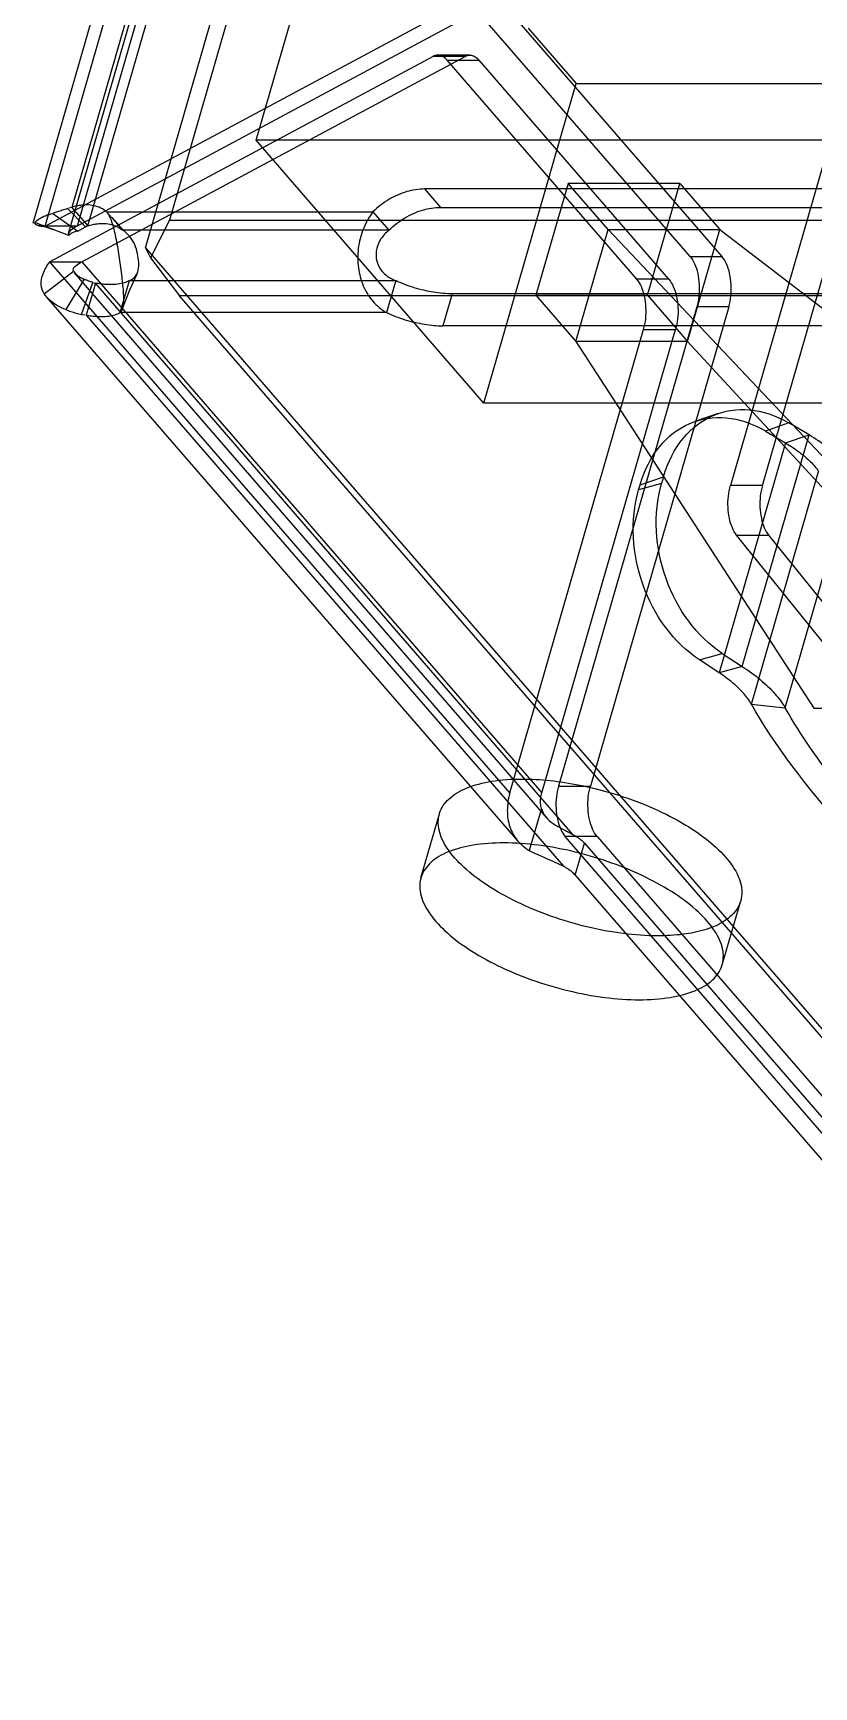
# Model space of a CAD drawing. Header units: millimetres. Extents: x -1 to 407, y -1 to 283.
# Drawn here: x 194.294 to 195.352, y 178.251 to 180.492 of the extents above; entities that cross this region are included whole.
import ezdxf

# ---------------------------------------------------------------- set-up
doc = ezdxf.new("R2010")
doc.units = ezdxf.units.MM
doc.header["$LTSCALE"] = 23.1
doc.layers.get('0').update_dxf_attribs({"linetype": 'CONTINUOUS'})

msp = doc.modelspace()

# ---------------------------------------------------------------- linework, layer by layer
at = {"color": 6, "linetype": 'Continuous'}
for p, q in [((195.11, 182.4254), (194.4788, 180.2387)), ((194.5966, 180.347), (195.1966, 182.4254)), ((194.4463, 180.2012), (194.84, 181.5652)), ((194.7011, 181.4841), (194.3466, 180.256)), ((194.2941, 180.2345), (194.6484, 181.4618)), ((194.3683, 180.231), (194.7228, 181.4591)), ((194.3104, 180.2306), (194.6578, 181.4341)), ((194.3421, 180.2206), (194.6964, 181.448)), ((194.7011, 181.4341), (194.3537, 180.2306)), ((195.1844, 180.1895), (194.6648, 180.7895)), ((194.7081, 180.7895), (195.2277, 180.1895)), ((194.3104, 180.2306), (194.8298, 180.5089)), ((194.8731, 180.5089), (194.3537, 180.2306)), ((194.9652, 180.4987), (195.0301, 180.4237)), ((194.8362, 180.4606), (194.3169, 180.1823)), ((194.3602, 180.1823), (194.8795, 180.4606)), ((194.8795, 180.4606), (194.8362, 180.4606)), ((194.886, 180.4623), (194.8427, 180.4623)), ((195.1124, 180.1587), (194.8552, 180.4556)), ((194.8552, 180.4556), (194.8985, 180.4556)), ((195.1557, 180.1587), (194.8985, 180.4556)), ((194.9051, 179.9907), (195.0301, 180.4237)), ((195.0301, 180.4237), (195.7392, 180.4237)), ((194.9051, 179.9907), (194.5966, 180.347)), ((197.7251, 180.347), (194.5966, 180.347)), ((195.3712, 180.3364), (195.2392, 179.8791)), ((195.2825, 179.8791), (195.4145, 180.3364)), ((194.8247, 180.2809), (194.8464, 180.2559)), ((197.3578, 180.2809), (194.8247, 180.2809)), ((195.0192, 180.2884), (194.9755, 180.1369)), ((195.0733, 180.2259), (195.0192, 180.2884)), ((195.1708, 180.2884), (195.0192, 180.2884)), ((195.127, 180.1369), (195.1708, 180.2884)), ((195.1708, 180.2884), (195.2249, 180.2259)), ((194.321, 180.2477), (194.3546, 180.2239)), ((194.365, 180.2294), (194.3405, 180.2543)), ((194.3466, 180.256), (194.3425, 180.2549)), ((194.3466, 180.256), (194.3683, 180.231)), ((194.4155, 180.225), (194.3938, 180.25)), ((194.3938, 180.25), (194.7547, 180.25)), ((194.7547, 180.25), (194.7764, 180.225)), ((194.8464, 180.2559), (197.3795, 180.2559)), ((194.3423, 180.2177), (194.2963, 180.2354)), ((194.3537, 180.2306), (194.3104, 180.2306)), ((194.3546, 180.2239), (194.365, 180.2294)), ((194.7764, 180.225), (194.4155, 180.225)), ((194.4788, 180.2387), (194.4531, 180.1875)), ((194.4788, 180.2387), (197.7805, 180.2387)), ((195.0296, 180.0744), (195.0733, 180.2259)), ((195.4305, 179.848), (195.0733, 180.2259)), ((195.0733, 180.2259), (195.2249, 180.2259)), ((195.1811, 180.0744), (195.2249, 180.2259)), ((195.2249, 180.2259), (195.6804, 179.8763)), ((194.4463, 180.2012), (194.4531, 180.1875)), ((194.4463, 180.2012), (196.0105, 178.395)), ((194.9403, 179.4625), (194.3169, 180.1823)), ((194.3169, 180.1823), (194.3602, 180.1823)), ((194.3602, 180.1823), (194.9836, 179.4625)), ((194.4531, 180.1875), (194.4925, 180.1363)), ((195.1844, 180.1895), (195.2277, 180.1895)), ((194.3093, 180.1388), (194.3487, 180.1694)), ((194.3633, 180.1587), (194.3385, 180.1174)), ((194.9897, 179.4291), (194.3504, 180.1673)), ((194.4121, 180.1134), (194.4246, 180.1567)), ((194.4246, 180.1567), (194.7855, 180.1567)), ((194.7855, 180.1567), (194.773, 180.1134)), ((195.1557, 180.1587), (195.1124, 180.1587)), ((194.9513, 179.397), (194.3126, 180.1345)), ((194.3596, 180.111), (194.375, 180.1542)), ((194.3787, 180.1532), (194.3662, 180.1099)), ((195.0256, 179.4063), (194.3787, 180.1532)), ((196.0567, 178.33), (194.4925, 180.1363)), ((197.7942, 180.1363), (194.4925, 180.1363)), ((194.8621, 180.1388), (194.8496, 180.0955)), ((197.3952, 180.1388), (194.8621, 180.1388)), ((194.9755, 180.1369), (195.0296, 180.0744)), ((194.9755, 180.1369), (195.127, 180.1369)), ((195.127, 180.1369), (195.1811, 180.0744)), ((194.3596, 180.111), (194.364, 180.1102)), ((194.773, 180.1134), (194.4121, 180.1134)), ((195.1936, 180.1212), (195.0061, 179.4717)), ((195.2369, 180.1212), (195.0494, 179.4717)), ((195.2369, 180.1212), (195.1936, 180.1212)), ((194.3662, 180.1099), (195.0131, 179.363)), ((197.3827, 180.0955), (194.8496, 180.0955)), ((194.9403, 179.4625), (195.1215, 180.0904)), ((194.9836, 179.4625), (195.1648, 180.0904)), ((195.1215, 180.0904), (195.1648, 180.0904)), ((195.0296, 180.0744), (195.3523, 179.5773)), ((195.1811, 180.0744), (195.0296, 180.0744)), ((195.6049, 179.6146), (195.1811, 180.0744)), ((195.6142, 179.9907), (194.9051, 179.9907)), ((195.2226, 179.9766), (195.1909, 179.9656)), ((195.3182, 179.9638), (195.2866, 179.9529)), ((195.3457, 179.9476), (195.3182, 179.9638)), ((195.314, 179.9367), (195.2241, 179.6252)), ((195.2551, 179.6338), (195.3457, 179.9476)), ((195.2866, 179.9529), (195.314, 179.9367)), ((195.314, 179.9367), (195.3457, 179.9476)), ((195.1167, 179.88), (195.1484, 179.8909)), ((195.1484, 179.8909), (195.1458, 179.8817)), ((195.2676, 179.5828), (195.3586, 179.898)), ((195.3133, 179.5779), (195.405, 179.8954)), ((195.1458, 179.8817), (195.1147, 179.8731)), ((195.1147, 179.8731), (195.1167, 179.88)), ((195.2825, 179.8791), (195.2392, 179.8791)), ((196.0774, 178.783), (195.2476, 179.8116)), ((195.2476, 179.8116), (195.2909, 179.8116)), ((195.2909, 179.8116), (196.1208, 178.783)), ((195.1971, 179.6429), (195.2281, 179.6515)), ((195.2241, 179.6252), (195.1971, 179.6429)), ((195.2281, 179.6515), (195.2551, 179.6338)), ((195.2551, 179.6338), (195.2241, 179.6252)), ((195.2676, 179.5828), (195.3133, 179.5779)), ((195.3523, 179.5773), (196.0668, 179.5773)), ((195.0061, 179.4717), (195.0494, 179.4717)), ((194.9829, 179.4415), (194.9665, 179.3846)), ((194.8197, 179.3474), (194.8447, 179.434)), ((195.957, 178.3159), (195.0152, 179.4034)), ((195.0585, 179.4034), (195.0152, 179.4034)), ((195.0289, 179.3509), (195.0414, 179.3942)), ((195.0414, 179.3942), (195.9941, 178.2942)), ((195.0585, 179.4034), (196.0003, 178.3159)), ((195.0289, 179.3509), (195.9816, 178.2509)), ((195.2281, 179.2295), (195.2531, 179.3161))]:
    msp.add_line(p, q, dxfattribs=at)
for points in [[(194.3219, 180.2255), (194.3086, 180.2301), (194.3019, 180.2319), (194.302, 180.2319), (194.3087, 180.2312), (194.3221, 180.2306)], [(194.4006, 180.2422), (194.4109, 180.2308), (194.4212, 180.2208)], [(194.4346, 180.1653), (194.4246, 180.144), (194.4148, 180.1183)]]:
    msp.add_lwpolyline(points, dxfattribs=at)
for centre, radius, start, end in [((194.3817, 180.1994), 0.0343, 113.0913, 119.2519), ((194.3878, 180.1938), 0.0416, 252.0476, 257.2846)]:
    msp.add_arc(centre, radius, start, end, dxfattribs=at)
at = {"color": 6, "linetype": 'Continuous', "extrusion": (0, 0, -1)}
for centre, major_axis, ratio, start_param, end_param in [((195.2775, 179.8104), (-0.0521, 0.1671), 0.753786, -0.851946, 0.695545), ((195.2458, 179.7995), (-0.0521, 0.1671), 0.753786, -0.851944, 0.695546), ((195.2438, 179.7926), (-0.0521, 0.1671), 0.753786, -2.399433, -0.851944), ((195.2749, 179.8012), (-0.0521, 0.1671), 0.753786, -2.399433, -0.851939), ((196.639, 179.4367), (-1.4252, 0.4706), 0.441408, -1.303516, -0.455242)]:
    msp.add_ellipse(centre, major_axis=major_axis, ratio=ratio, start_param=start_param, end_param=end_param, dxfattribs=at)
at = {"color": 6, "linetype": 'Continuous'}
for points, knots in [([(194.8552, 180.4556), (194.8535, 180.4576), (194.8498, 180.4609), (194.8427, 180.463), (194.8382, 180.4617), (194.8362, 180.4606)], [0, 0, 0, 0, 0.3691, 0.684581, 1, 1, 1, 1]), ([(194.8795, 180.4606), (194.8815, 180.4617), (194.886, 180.463), (194.8931, 180.4609), (194.8968, 180.4576), (194.8985, 180.4556)], [0, 0, 0, 0, 0.315419, 0.6309, 1, 1, 1, 1]), ([(194.8247, 180.2809), (194.8165, 180.2809), (194.7995, 180.2782), (194.7755, 180.2674), (194.7612, 180.2563), (194.7547, 180.25)], [0, 0, 0, 0, 0.31497, 0.652204, 1, 1, 1, 1]), ([(194.2963, 180.2354), (194.2981, 180.2374), (194.3026, 180.2411), (194.3111, 180.2452), (194.3175, 180.247), (194.321, 180.2477)], [0, 0, 0, 0, 0.285834, 0.61716, 1, 1, 1, 1]), ([(194.3405, 180.2543), (194.3381, 180.2536), (194.3337, 180.2521), (194.3272, 180.2499), (194.323, 180.2485), (194.321, 180.2477)], [0, 0, 0, 0, 0.353297, 0.687566, 1, 1, 1, 1]), ([(194.3662, 180.2593), (194.364, 180.2593), (194.3597, 180.259), (194.3531, 180.2579), (194.3488, 180.2567), (194.3466, 180.256)], [0, 0, 0, 0, 0.321882, 0.654112, 1, 1, 1, 1]), ([(194.3938, 180.25), (194.3914, 180.252), (194.3859, 180.2555), (194.3764, 180.2586), (194.3696, 180.2593), (194.3662, 180.2593)], [0, 0, 0, 0, 0.317966, 0.649605, 1, 1, 1, 1]), ([(194.3938, 180.25), (194.3971, 180.2453), (194.4022, 180.2328), (194.407, 180.2116), (194.4109, 180.1872), (194.4142, 180.1628), (194.4165, 180.1415), (194.417, 180.1252), (194.4144, 180.1161), (194.4121, 180.1134)], [0, 0, 0, 0, 0.123236, 0.28288, 0.466686, 0.650672, 0.808952, 0.924179, 1, 1, 1, 1]), ([(194.7547, 180.25), (194.7491, 180.2428), (194.7402, 180.2268), (194.7338, 180.2006), (194.7339, 180.1743), (194.7404, 180.1496), (194.7533, 180.1281), (194.766, 180.1175), (194.773, 180.1134)], [0, 0, 0, 0, 0.177341, 0.35077, 0.52051, 0.68434, 0.841924, 1, 1, 1, 1]), ([(194.7764, 180.225), (194.7828, 180.2313), (194.7971, 180.2424), (194.8211, 180.2532), (194.8382, 180.2559), (194.8464, 180.2559)], [0, 0, 0, 0, 0.347796, 0.68503, 1, 1, 1, 1]), ([(194.2963, 180.2354), (194.2951, 180.2351), (194.3032, 180.2285), (194.3065, 180.2311), (194.3104, 180.2306)], [0, 0, 0, 0, 0.24517, 1, 1, 1, 1]), ([(194.3537, 180.2306), (194.3511, 180.2292), (194.3469, 180.2265), (194.3422, 180.2223), (194.3417, 180.2188), (194.3423, 180.2177)], [0, 0, 0, 0, 0.492749, 0.803627, 1, 1, 1, 1]), ([(194.3546, 180.2239), (194.3529, 180.2235), (194.3496, 180.2226), (194.3454, 180.2206), (194.3431, 180.2187), (194.3423, 180.2177)], [0, 0, 0, 0, 0.38284, 0.714166, 1, 1, 1, 1]), ([(194.3683, 180.231), (194.3705, 180.2317), (194.3748, 180.2329), (194.3813, 180.234), (194.3857, 180.2343), (194.3878, 180.2343)], [0, 0, 0, 0, 0.345888, 0.678118, 1, 1, 1, 1]), ([(194.3878, 180.2343), (194.3913, 180.2343), (194.3981, 180.2336), (194.4075, 180.2305), (194.413, 180.227), (194.4155, 180.225)], [0, 0, 0, 0, 0.350395, 0.682034, 1, 1, 1, 1]), ([(194.4246, 180.1567), (194.4276, 180.1579), (194.4333, 180.1616), (194.4372, 180.1713), (194.4376, 180.182), (194.4359, 180.1936), (194.4322, 180.2056), (194.4258, 180.2169), (194.4192, 180.2228), (194.4155, 180.225)], [0, 0, 0, 0, 0.121558, 0.239667, 0.373995, 0.519725, 0.676819, 0.837886, 1, 1, 1, 1]), ([(194.7764, 180.225), (194.7722, 180.2217), (194.7651, 180.2142), (194.7591, 180.2006), (194.7583, 180.1866), (194.7629, 180.1737), (194.7723, 180.1631), (194.7808, 180.1585), (194.7855, 180.1567)], [0, 0, 0, 0, 0.187423, 0.355427, 0.513026, 0.666202, 0.823661, 1, 1, 1, 1]), ([(194.3093, 180.1388), (194.3069, 180.1424), (194.3039, 180.1518), (194.3072, 180.1676), (194.3131, 180.1773), (194.3169, 180.1823)], [0, 0, 0, 0, 0.279795, 0.597673, 1, 1, 1, 1]), ([(194.3487, 180.1694), (194.3482, 180.1705), (194.3486, 180.1741), (194.3534, 180.1783), (194.3575, 180.1809), (194.3602, 180.1823)], [0, 0, 0, 0, 0.198792, 0.508415, 1, 1, 1, 1]), ([(195.1844, 180.1895), (195.187, 180.1866), (195.1913, 180.1791), (195.1953, 180.1661), (195.1972, 180.1513), (195.1968, 180.136), (195.195, 180.126), (195.1936, 180.1212)], [0, 0, 0, 0, 0.163304, 0.357047, 0.570769, 0.790178, 1, 1, 1, 1]), ([(195.2369, 180.1212), (195.2383, 180.126), (195.2401, 180.136), (195.2405, 180.1513), (195.2386, 180.1661), (195.2346, 180.1791), (195.2303, 180.1866), (195.2277, 180.1895)], [0, 0, 0, 0, 0.209849, 0.429272, 0.642992, 0.836718, 1, 1, 1, 1]), ([(194.3487, 180.1694), (194.3499, 180.1678), (194.3526, 180.1647), (194.3576, 180.1611), (194.3614, 180.1594), (194.3633, 180.1587)], [0, 0, 0, 0, 0.327753, 0.659125, 1, 1, 1, 1]), ([(194.375, 180.1542), (194.3736, 180.1547), (194.3709, 180.1556), (194.367, 180.1571), (194.3645, 180.1581), (194.3633, 180.1587)], [0, 0, 0, 0, 0.353378, 0.688014, 1, 1, 1, 1]), ([(194.4246, 180.1567), (194.4225, 180.1554), (194.4173, 180.1534), (194.4087, 180.1517), (194.4023, 180.1513), (194.3989, 180.1513)], [0, 0, 0, 0, 0.282351, 0.616883, 1, 1, 1, 1]), ([(194.8621, 180.1388), (194.8537, 180.1388), (194.8362, 180.1405), (194.8105, 180.1465), (194.7936, 180.1529), (194.7855, 180.1567)], [0, 0, 0, 0, 0.318751, 0.661034, 1, 1, 1, 1]), ([(195.1215, 180.0904), (195.1229, 180.0952), (195.1248, 180.1052), (195.1251, 180.1205), (195.1232, 180.1353), (195.1192, 180.1483), (195.1149, 180.1557), (195.1124, 180.1587)], [0, 0, 0, 0, 0.209849, 0.429272, 0.642992, 0.836718, 1, 1, 1, 1]), ([(195.1557, 180.1587), (195.1582, 180.1557), (195.1625, 180.1483), (195.1665, 180.1353), (195.1684, 180.1205), (195.1681, 180.1052), (195.1662, 180.0952), (195.1648, 180.0904)], [0, 0, 0, 0, 0.163304, 0.357047, 0.570769, 0.790178, 1, 1, 1, 1]), ([(194.3385, 180.1174), (194.3345, 180.1187), (194.327, 180.1221), (194.317, 180.1294), (194.3116, 180.1355), (194.3093, 180.1388)], [0, 0, 0, 0, 0.340875, 0.672247, 1, 1, 1, 1]), ([(194.3989, 180.1513), (194.3968, 180.1513), (194.3923, 180.1515), (194.3856, 180.1521), (194.381, 180.1528), (194.3787, 180.1532)], [0, 0, 0, 0, 0.318099, 0.651183, 1, 1, 1, 1]), ([(194.3385, 180.1174), (194.3407, 180.1165), (194.3452, 180.1148), (194.3523, 180.1127), (194.3572, 180.1116), (194.3596, 180.111)], [0, 0, 0, 0, 0.320464, 0.65433, 1, 1, 1, 1]), ([(194.3864, 180.108), (194.3898, 180.108), (194.3962, 180.1084), (194.4048, 180.1101), (194.41, 180.1121), (194.4121, 180.1134)], [0, 0, 0, 0, 0.383117, 0.717649, 1, 1, 1, 1]), ([(194.773, 180.1134), (194.7811, 180.1096), (194.798, 180.1032), (194.8237, 180.0972), (194.8412, 180.0955), (194.8496, 180.0955)], [0, 0, 0, 0, 0.338966, 0.681249, 1, 1, 1, 1]), ([(194.3662, 180.1099), (194.3685, 180.1095), (194.3731, 180.1088), (194.3798, 180.1082), (194.3843, 180.108), (194.3864, 180.108)], [0, 0, 0, 0, 0.348817, 0.681901, 1, 1, 1, 1]), ([(195.314, 179.9367), (195.3205, 179.9328), (195.3324, 179.925), (195.3475, 179.9122), (195.3555, 179.9027), (195.3586, 179.898)], [0, 0, 0, 0, 0.380134, 0.714782, 1, 1, 1, 1]), ([(195.405, 179.8954), (195.4009, 179.9018), (195.3903, 179.9145), (195.3702, 179.9319), (195.3543, 179.9424), (195.3457, 179.9476)], [0, 0, 0, 0, 0.285749, 0.62038, 1, 1, 1, 1]), ([(195.2476, 179.8116), (195.2452, 179.8146), (195.2411, 179.8221), (195.2373, 179.835), (195.2355, 179.8496), (195.236, 179.8646), (195.2378, 179.8744), (195.2392, 179.8791)], [0, 0, 0, 0, 0.165473, 0.360035, 0.5733, 0.791486, 1, 1, 1, 1]), ([(195.2825, 179.8791), (195.2811, 179.8744), (195.2793, 179.8646), (195.2788, 179.8496), (195.2806, 179.835), (195.2844, 179.8221), (195.2885, 179.8146), (195.2909, 179.8116)], [0, 0, 0, 0, 0.208539, 0.426739, 0.640002, 0.834548, 1, 1, 1, 1]), ([(195.2676, 179.5828), (195.2647, 179.5879), (195.257, 179.5982), (195.2422, 179.6123), (195.2305, 179.6209), (195.2241, 179.6252)], [0, 0, 0, 0, 0.289414, 0.623949, 1, 1, 1, 1]), ([(195.2551, 179.6338), (195.2637, 179.6282), (195.2793, 179.6169), (195.2991, 179.5983), (195.3094, 179.5847), (195.3133, 179.5779)], [0, 0, 0, 0, 0.37656, 0.711107, 1, 1, 1, 1]), ([(196.0814, 178.9703), (196.0224, 178.9981), (195.9088, 179.056), (195.7496, 179.1519), (195.6079, 179.2534), (195.4864, 179.3585), (195.3874, 179.4651), (195.3346, 179.5405), (195.3133, 179.5779)], [0, 0, 0, 0, 0.197165, 0.385147, 0.561273, 0.72334, 0.869796, 1, 1, 1, 1]), ([(195.1409, 179.2688), (195.1252, 179.2688), (195.0928, 179.2711), (195.0441, 179.2802), (194.9958, 179.2946), (194.9506, 179.3133), (194.9108, 179.3353), (194.8786, 179.3595), (194.8556, 179.3847), (194.8427, 179.4101), (194.8428, 179.4357), (194.8575, 179.4568), (194.8831, 179.4711), (194.9173, 179.4797), (194.943, 179.4813), (194.9569, 179.4813)], [0, 0, 0, 0, 0.094838, 0.196145, 0.299289, 0.398734, 0.491525, 0.573417, 0.641646, 0.696433, 0.742179, 0.78838, 0.845015, 0.915741, 1, 1, 1, 1]), ([(194.9403, 179.4625), (194.938, 179.4547), (194.9356, 179.4392), (194.9389, 179.4166), (194.9493, 179.3973), (194.9604, 179.3881), (194.9665, 179.3846)], [0, 0, 0, 0, 0.273782, 0.524563, 0.761775, 1, 1, 1, 1]), ([(194.9569, 179.4813), (194.9695, 179.4813), (194.9957, 179.4797), (195.0354, 179.4736), (195.0621, 179.467), (195.0754, 179.4631)], [0, 0, 0, 0, 0.315825, 0.652603, 1, 1, 1, 1]), ([(194.9829, 179.4415), (194.9824, 179.4437), (194.9817, 179.4483), (194.9819, 179.4554), (194.9829, 179.4601), (194.9836, 179.4625)], [0, 0, 0, 0, 0.317577, 0.650498, 1, 1, 1, 1]), ([(195.0061, 179.4717), (195.0047, 179.4669), (195.0028, 179.4568), (195.0025, 179.4415), (195.0044, 179.4267), (195.0084, 179.4137), (195.0127, 179.4063), (195.0152, 179.4034)], [0, 0, 0, 0, 0.209849, 0.429272, 0.642992, 0.836718, 1, 1, 1, 1]), ([(195.0585, 179.4034), (195.056, 179.4063), (195.0517, 179.4137), (195.0477, 179.4267), (195.0458, 179.4415), (195.0461, 179.4568), (195.048, 179.4669), (195.0494, 179.4717)], [0, 0, 0, 0, 0.163304, 0.357047, 0.570769, 0.790178, 1, 1, 1, 1]), ([(195.0754, 179.4631), (195.092, 179.4583), (195.1237, 179.4473), (195.1674, 179.4265), (195.2042, 179.4029), (195.2323, 179.3777), (195.2504, 179.3521), (195.257, 179.3259), (195.2485, 179.3017), (195.2354, 179.2913), (195.2281, 179.2869)], [0, 0, 0, 0, 0.180544, 0.351796, 0.506227, 0.638207, 0.745423, 0.831623, 0.910202, 1, 1, 1, 1]), ([(194.9829, 179.4415), (194.984, 179.4374), (194.9884, 179.4293), (194.9992, 179.4203), (195.012, 179.4131), (195.0211, 179.4087), (195.0256, 179.4063)], [0, 0, 0, 0, 0.225138, 0.467766, 0.733019, 1, 1, 1, 1]), ([(194.9319, 179.3947), (194.918, 179.3947), (194.8924, 179.3931), (194.8584, 179.3846), (194.833, 179.3706), (194.818, 179.3497), (194.8175, 179.3243), (194.83, 179.2989), (194.8527, 179.2737), (194.8847, 179.2494), (194.9244, 179.2272), (194.9698, 179.2083), (195.0184, 179.1938), (195.0675, 179.1845), (195.1002, 179.1822), (195.1159, 179.1822)], [0, 0, 0, 0, 0.083983, 0.154195, 0.210489, 0.256489, 0.301997, 0.356467, 0.424259, 0.505643, 0.59831, 0.698392, 0.802565, 0.904813, 1, 1, 1, 1]), ([(195.1159, 179.1822), (195.1298, 179.1822), (195.1554, 179.1838), (195.1894, 179.1923), (195.2148, 179.2063), (195.2298, 179.2271), (195.2303, 179.2525), (195.2178, 179.278), (195.1951, 179.3032), (195.1631, 179.3275), (195.1234, 179.3496), (195.078, 179.3685), (195.0294, 179.3831), (194.9803, 179.3923), (194.9476, 179.3947), (194.9319, 179.3947)], [0, 0, 0, 0, 0.083983, 0.154195, 0.210489, 0.256489, 0.301997, 0.356467, 0.424259, 0.505643, 0.59831, 0.698392, 0.802565, 0.904813, 1, 1, 1, 1]), ([(195.0256, 179.4063), (195.0277, 179.4051), (195.0317, 179.4027), (195.0371, 179.3987), (195.0401, 179.3957), (195.0414, 179.3942)], [0, 0, 0, 0, 0.367759, 0.702796, 1, 1, 1, 1]), ([(194.9665, 179.3846), (194.97, 179.3827), (194.9775, 179.379), (194.9892, 179.374), (195.0013, 179.3689), (195.0092, 179.3651), (195.0131, 179.363)], [0, 0, 0, 0, 0.233158, 0.486525, 0.745942, 1, 1, 1, 1]), ([(195.0289, 179.3509), (195.0276, 179.3524), (195.0246, 179.3554), (195.0192, 179.3594), (195.0152, 179.3618), (195.0131, 179.363)], [0, 0, 0, 0, 0.297204, 0.632241, 1, 1, 1, 1]), ([(195.2281, 179.2869), (195.2208, 179.2826), (195.2034, 179.2757), (195.1739, 179.2699), (195.1524, 179.2688), (195.1409, 179.2688)], [0, 0, 0, 0, 0.282538, 0.617071, 1, 1, 1, 1])]:
    msp.add_open_spline(points, degree=3, knots=knots, dxfattribs=at)

doc.saveas('drawing.dxf')
